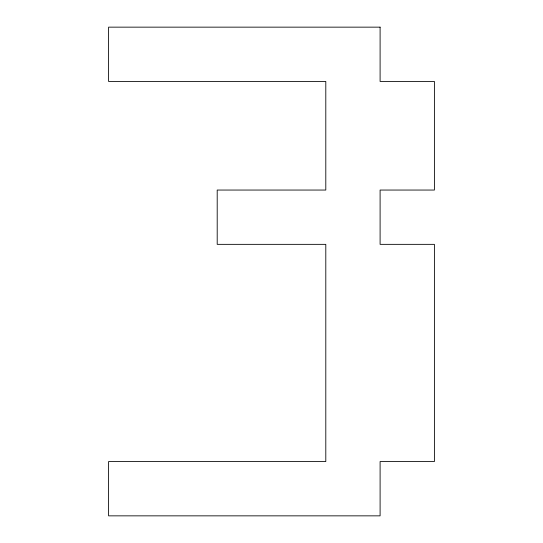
<?xml version="1.0" encoding="UTF-8"?>
<svg xmlns="http://www.w3.org/2000/svg" width="543" height="543" viewBox="0 0 543 543"><rect width="100%" height="100%" fill="white"/><g stroke="black" fill="none" stroke-linecap="round" stroke-linejoin="round"><path stroke-width="0.81" d="M380.1 27.15L108.6 27.15L108.6 81.45L325.8 81.45L325.8 190.05L217.2 190.05L217.2 244.35L325.8 244.35L325.8 461.55L108.6 461.55L108.6 515.85L380.1 515.85L380.1 461.55L434.4 461.55L434.4 244.35L380.1 244.35L380.1 190.05L434.4 190.05L434.4 81.45L380.1 81.45L380.1 27.15"/></g></svg>
